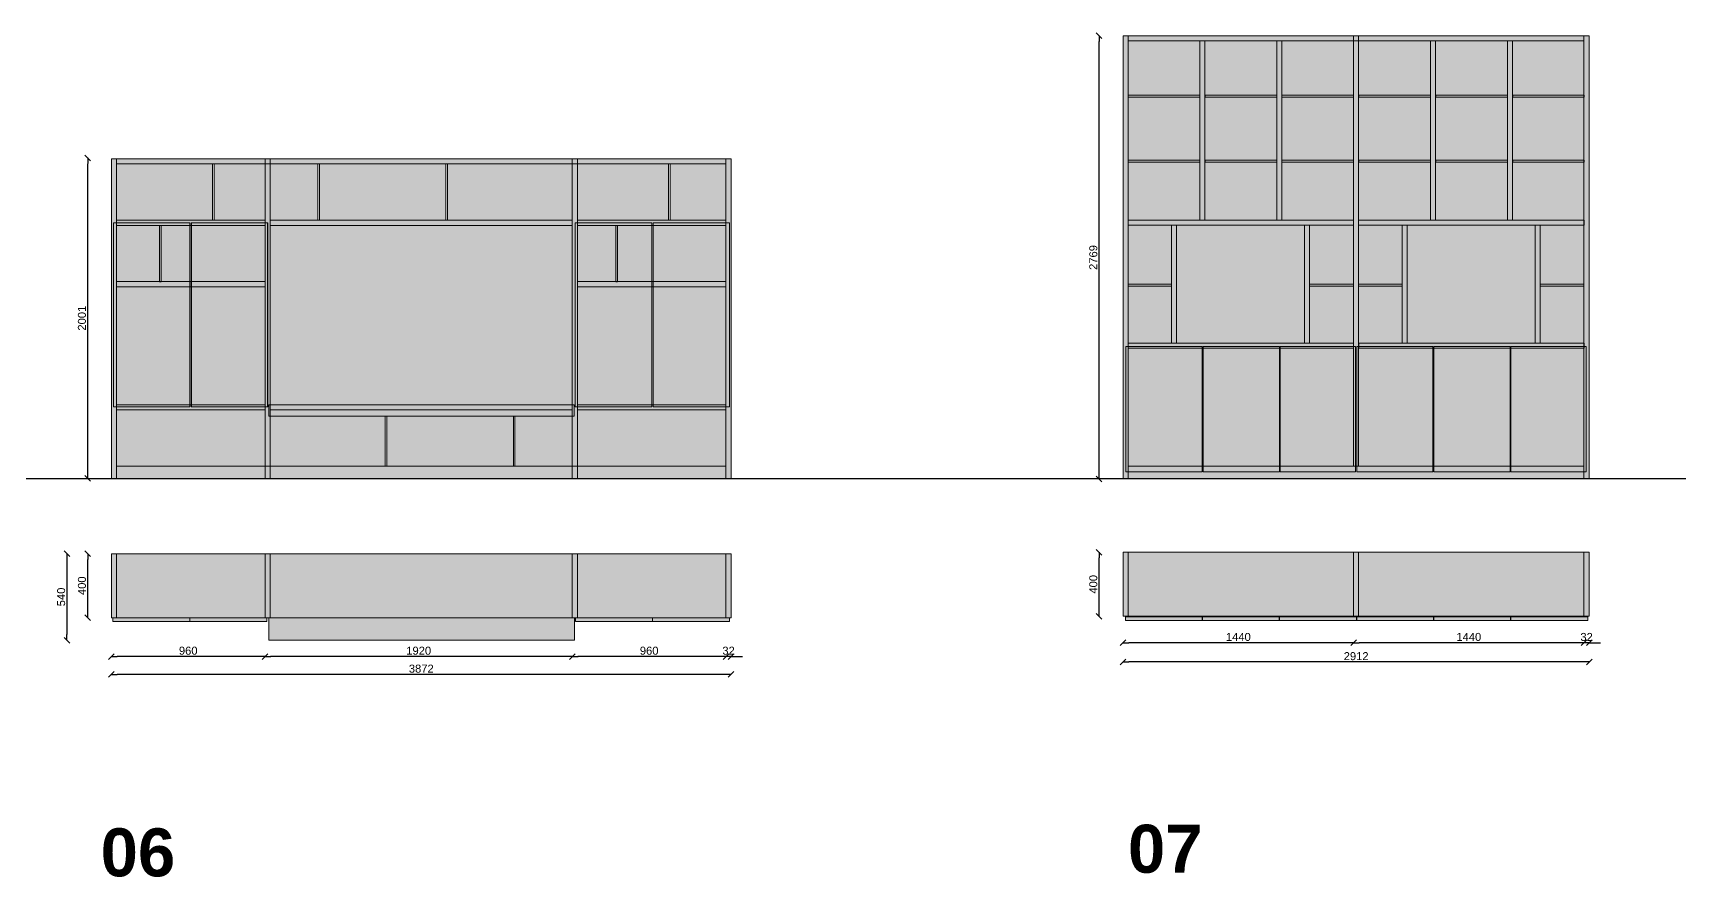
# Model space of a CAD drawing. Header units: inches. Extents: x -2150 to 187520, y -61540 to -22885.
# Drawn here: x 137029 to 147314, y -32465 to -27194 of the extents above; entities that cross this region are included whole.
import ezdxf

# ---------------------------------------------------------------- set-up
doc = ezdxf.new("R2010")
doc.units = ezdxf.units.IN
doc.header["$MEASUREMENT"] = 0
doc.layers.add('Linee arredi', color=3, linetype='Continuous', lineweight=20)
doc.layers.add('Quote', color=5, linetype='Continuous')
doc.styles.add('Arial', font='Arial.ttf')
doc.styles.add('Arial (bold)', font='Arial Bold.ttf')
doc.dimstyles.new('M&C_quote arredo', dxfattribs={"dimtxt": 50, "dimasz": 35.34668, "dimexe": 0, "dimexo": 0, "dimgap": 10, "dimtad": 1, "dimdec": 0, "dimtxsty": 'Arial', "dimblk": 'VW_SLASH', "dimcen": 0, "dimse1": 1, "dimse2": 1, "dimazin": 0, "dimtfac": 1, "dimtdec": 0, "dimtix": 1, "dimtmove": 0, "dimatfit": 0, "dimldrblk": 'VW_SLASH', "dimfxl": 0, "dimfxlon": 1, "dimfrac": 2, "dimtolj": 1, "dimarcsym": 0})

# ---------------------------------------------------------------- blocks, each defined once
blk = doc.blocks.new('VW_SLASH')
at = {"color": 0, "linetype": 'ByBlock', "lineweight": -2, "transparency": 16777216}
blk.add_line((0, 0), (-1, 0), dxfattribs=at)
at = {"color": 0, "linetype": 'Continuous', "lineweight": -2, "transparency": 16777216, "flags": 128}
blk.add_lwpolyline([(0.5, 0.5), (-0.5, -0.5)], dxfattribs=at)
blk = doc.blocks.new('*D693')
at = {"layer": 'Defpoints', "color": 0, "transparency": 16777216}
for p in [(143690, -27211), (143946, -27211), (144303, -29980)]:
    blk.add_point(p, dxfattribs=at)
at = {"layer": 'Quote', "color": 0, "lineweight": -2, "transparency": 16777216}
blk.add_line((143690, -29945), (143690, -27247), dxfattribs=at)
at = {"layer": 'Quote', "color": 0, "lineweight": -2, "transparency": 16777216, "xscale": 35.3466796875, "yscale": 35.3466796875, "zscale": 35.3466796875}
for p, rotation in [((143690, -27211), 90), ((143690, -29980), 270)]:
    blk.add_blockref('VW_SLASH', p, dxfattribs=dict(at, rotation=rotation))
at = {"layer": 'Quote', "color": 0, "transparency": 16777216, "insert": (143654, -28596), "char_height": 50, "attachment_point": 5, "rotation": 90, "style": 'Arial'}
blk.add_mtext('\\A1;2769', dxfattribs=at)
blk = doc.blocks.new('*D694')
at = {"layer": 'Defpoints', "color": 0, "transparency": 16777216}
for p in [(143840, -30902), (146752, -30902), (143840, -31122)]:
    blk.add_point(p, dxfattribs=at)
at = {"layer": 'Quote', "color": 0, "lineweight": -2, "transparency": 16777216}
blk.add_line((146716, -31122), (143875, -31122), dxfattribs=at)
at = {"layer": 'Quote', "color": 0, "lineweight": -2, "transparency": 16777216, "xscale": 35.3466796875, "yscale": 35.3466796875, "zscale": 35.3466796875, "rotation": 180}
blk.add_blockref('VW_SLASH', (143840, -31122), dxfattribs=at)
at = {"layer": 'Quote', "color": 0, "lineweight": -2, "transparency": 16777216, "xscale": 35.3466796875, "yscale": 35.3466796875, "zscale": 35.3466796875}
blk.add_blockref('VW_SLASH', (146752, -31122), dxfattribs=at)
at = {"layer": 'Quote', "color": 0, "transparency": 16777216, "insert": (145296, -31086), "char_height": 50, "attachment_point": 5, "style": 'Arial'}
blk.add_mtext('\\A1;2912', dxfattribs=at)
blk = doc.blocks.new('*D695')
at = {"layer": 'Defpoints', "color": 0, "transparency": 16777216}
for p in [(145280, -30826), (143840, -30902), (143840, -31002)]:
    blk.add_point(p, dxfattribs=at)
at = {"layer": 'Quote', "color": 0, "lineweight": -2, "transparency": 16777216}
blk.add_line((145244, -31002), (143875, -31002), dxfattribs=at)
at = {"layer": 'Quote', "color": 0, "lineweight": -2, "transparency": 16777216, "xscale": 35.3466796875, "yscale": 35.3466796875, "zscale": 35.3466796875, "rotation": 180}
blk.add_blockref('VW_SLASH', (143840, -31002), dxfattribs=at)
at = {"layer": 'Quote', "color": 0, "lineweight": -2, "transparency": 16777216, "xscale": 35.3466796875, "yscale": 35.3466796875, "zscale": 35.3466796875}
blk.add_blockref('VW_SLASH', (145280, -31002), dxfattribs=at)
at = {"layer": 'Quote', "color": 0, "transparency": 16777216, "insert": (144560, -30966), "char_height": 50, "attachment_point": 5, "style": 'Arial'}
blk.add_mtext('\\A1;1440', dxfattribs=at)
blk = doc.blocks.new('*D696')
at = {"layer": 'Defpoints', "color": 0, "transparency": 16777216}
for p in [(145280, -30826), (146720, -30902), (145280, -31002)]:
    blk.add_point(p, dxfattribs=at)
at = {"layer": 'Quote', "color": 0, "lineweight": -2, "transparency": 16777216}
blk.add_line((146684, -31002), (145315, -31002), dxfattribs=at)
at = {"layer": 'Quote', "color": 0, "lineweight": -2, "transparency": 16777216, "xscale": 35.3466796875, "yscale": 35.3466796875, "zscale": 35.3466796875, "rotation": 180}
blk.add_blockref('VW_SLASH', (145280, -31002), dxfattribs=at)
at = {"layer": 'Quote', "color": 0, "lineweight": -2, "transparency": 16777216, "xscale": 35.3466796875, "yscale": 35.3466796875, "zscale": 35.3466796875}
blk.add_blockref('VW_SLASH', (146720, -31002), dxfattribs=at)
at = {"layer": 'Quote', "color": 0, "transparency": 16777216, "insert": (146000, -30966), "char_height": 50, "attachment_point": 5, "style": 'Arial'}
blk.add_mtext('\\A1;1440', dxfattribs=at)
blk = doc.blocks.new('*D697')
at = {"layer": 'Defpoints', "color": 0, "transparency": 16777216}
for p in [(146720, -30902), (146752, -30902), (146720, -31002)]:
    blk.add_point(p, dxfattribs=at)
at = {"layer": 'Quote', "color": 0, "lineweight": -2, "transparency": 16777216}
for p, q in [((146684, -31002), (146649, -31002)), ((146752, -31002), (146720, -31002)), ((146787, -31002), (146822, -31002))]:
    blk.add_line(p, q, dxfattribs=at)
at = {"layer": 'Quote', "color": 0, "lineweight": -2, "transparency": 16777216, "xscale": 35.3466796875, "yscale": 35.3466796875, "zscale": 35.3466796875}
blk.add_blockref('VW_SLASH', (146720, -31002), dxfattribs=at)
at = {"layer": 'Quote', "color": 0, "lineweight": -2, "transparency": 16777216, "xscale": 35.3466796875, "yscale": 35.3466796875, "zscale": 35.3466796875, "rotation": 180}
blk.add_blockref('VW_SLASH', (146752, -31002), dxfattribs=at)
at = {"layer": 'Quote', "color": 0, "transparency": 16777216, "insert": (146736, -30966), "char_height": 50, "attachment_point": 5, "style": 'Arial'}
blk.add_mtext('\\A1;32', dxfattribs=at)
blk = doc.blocks.new('*D698')
at = {"layer": 'Defpoints', "color": 0, "transparency": 16777216}
for p in [(143690, -30437), (143810, -30437), (143810, -30837)]:
    blk.add_point(p, dxfattribs=at)
at = {"layer": 'Quote', "color": 0, "lineweight": -2, "transparency": 16777216}
blk.add_line((143690, -30802), (143690, -30472), dxfattribs=at)
at = {"layer": 'Quote', "color": 0, "lineweight": -2, "transparency": 16777216, "xscale": 35.3466796875, "yscale": 35.3466796875, "zscale": 35.3466796875}
for p, rotation in [((143690, -30437), 90), ((143690, -30837), 270)]:
    blk.add_blockref('VW_SLASH', p, dxfattribs=dict(at, rotation=rotation))
at = {"layer": 'Quote', "color": 0, "transparency": 16777216, "insert": (143654, -30637), "char_height": 50, "attachment_point": 5, "rotation": 90, "style": 'Arial'}
blk.add_mtext('\\A1;400', dxfattribs=at)
blk = doc.blocks.new('*D724')
at = {"layer": 'Defpoints', "color": 0, "transparency": 16777216}
for p in [(137371, -30446), (138418, -30446), (138418, -30846)]:
    blk.add_point(p, dxfattribs=at)
at = {"layer": 'Quote', "color": 0, "lineweight": -2, "transparency": 16777216}
blk.add_line((137371, -30811), (137371, -30482), dxfattribs=at)
at = {"layer": 'Quote', "color": 0, "lineweight": -2, "transparency": 16777216, "xscale": 35.3466796875, "yscale": 35.3466796875, "zscale": 35.3466796875}
for p, rotation in [((137371, -30446), 90), ((137371, -30846), 270)]:
    blk.add_blockref('VW_SLASH', p, dxfattribs=dict(at, rotation=rotation))
at = {"layer": 'Quote', "color": 0, "transparency": 16777216, "insert": (137335, -30646), "char_height": 50, "attachment_point": 5, "rotation": 90, "style": 'Arial'}
blk.add_mtext('\\A1;400', dxfattribs=at)
blk = doc.blocks.new('*D725')
at = {"layer": 'Defpoints', "color": 0, "transparency": 16777216}
for p in [(140431, -30446), (137241, -30986), (140413, -30986)]:
    blk.add_point(p, dxfattribs=at)
at = {"layer": 'Quote', "color": 0, "lineweight": -2, "transparency": 16777216}
blk.add_line((137241, -30482), (137241, -30951), dxfattribs=at)
at = {"layer": 'Quote', "color": 0, "lineweight": -2, "transparency": 16777216, "xscale": 35.3466796875, "yscale": 35.3466796875, "zscale": 35.3466796875}
for p, rotation in [((137241, -30446), 90), ((137241, -30986), 270)]:
    blk.add_blockref('VW_SLASH', p, dxfattribs=dict(at, rotation=rotation))
at = {"layer": 'Quote', "color": 0, "transparency": 16777216, "insert": (137205, -30716), "char_height": 50, "attachment_point": 5, "rotation": 90, "style": 'Arial'}
blk.add_mtext('\\A1;540', dxfattribs=at)
blk = doc.blocks.new('*D726')
at = {"layer": 'Defpoints', "color": 0, "transparency": 16777216}
for p in [(137519, -30988), (138479, -30988), (137519, -31088)]:
    blk.add_point(p, dxfattribs=at)
at = {"layer": 'Quote', "color": 0, "lineweight": -2, "transparency": 16777216}
blk.add_line((138443, -31088), (137554, -31088), dxfattribs=at)
at = {"layer": 'Quote', "color": 0, "lineweight": -2, "transparency": 16777216, "xscale": 35.3466796875, "yscale": 35.3466796875, "zscale": 35.3466796875, "rotation": 180}
blk.add_blockref('VW_SLASH', (137519, -31088), dxfattribs=at)
at = {"layer": 'Quote', "color": 0, "lineweight": -2, "transparency": 16777216, "xscale": 35.3466796875, "yscale": 35.3466796875, "zscale": 35.3466796875}
blk.add_blockref('VW_SLASH', (138479, -31088), dxfattribs=at)
at = {"layer": 'Quote', "color": 0, "transparency": 16777216, "insert": (137999, -31052), "char_height": 50, "attachment_point": 5, "style": 'Arial'}
blk.add_mtext('\\A1;960', dxfattribs=at)
blk = doc.blocks.new('*D727')
at = {"layer": 'Defpoints', "color": 0, "transparency": 16777216}
for p in [(138479, -30988), (140399, -30988), (138479, -31088)]:
    blk.add_point(p, dxfattribs=at)
at = {"layer": 'Quote', "color": 0, "lineweight": -2, "transparency": 16777216}
blk.add_line((140363, -31088), (138514, -31088), dxfattribs=at)
at = {"layer": 'Quote', "color": 0, "lineweight": -2, "transparency": 16777216, "xscale": 35.3466796875, "yscale": 35.3466796875, "zscale": 35.3466796875, "rotation": 180}
blk.add_blockref('VW_SLASH', (138479, -31088), dxfattribs=at)
at = {"layer": 'Quote', "color": 0, "lineweight": -2, "transparency": 16777216, "xscale": 35.3466796875, "yscale": 35.3466796875, "zscale": 35.3466796875}
blk.add_blockref('VW_SLASH', (140399, -31088), dxfattribs=at)
at = {"layer": 'Quote', "color": 0, "transparency": 16777216, "insert": (139439, -31052), "char_height": 50, "attachment_point": 5, "style": 'Arial'}
blk.add_mtext('\\A1;1920', dxfattribs=at)
blk = doc.blocks.new('*D728')
at = {"layer": 'Defpoints', "color": 0, "transparency": 16777216}
for p in [(140399, -30988), (141359, -30988), (140399, -31088)]:
    blk.add_point(p, dxfattribs=at)
at = {"layer": 'Quote', "color": 0, "lineweight": -2, "transparency": 16777216}
blk.add_line((141323, -31088), (140434, -31088), dxfattribs=at)
at = {"layer": 'Quote', "color": 0, "lineweight": -2, "transparency": 16777216, "xscale": 35.3466796875, "yscale": 35.3466796875, "zscale": 35.3466796875, "rotation": 180}
blk.add_blockref('VW_SLASH', (140399, -31088), dxfattribs=at)
at = {"layer": 'Quote', "color": 0, "lineweight": -2, "transparency": 16777216, "xscale": 35.3466796875, "yscale": 35.3466796875, "zscale": 35.3466796875}
blk.add_blockref('VW_SLASH', (141359, -31088), dxfattribs=at)
at = {"layer": 'Quote', "color": 0, "transparency": 16777216, "insert": (140879, -31052), "char_height": 50, "attachment_point": 5, "style": 'Arial'}
blk.add_mtext('\\A1;960', dxfattribs=at)
blk = doc.blocks.new('*D729')
at = {"layer": 'Defpoints', "color": 0, "transparency": 16777216}
for p in [(141359, -30988), (141391, -30988), (141359, -31088)]:
    blk.add_point(p, dxfattribs=at)
at = {"layer": 'Quote', "color": 0, "lineweight": -2, "transparency": 16777216}
for p, q in [((141323, -31088), (141288, -31088)), ((141391, -31088), (141359, -31088)), ((141426, -31088), (141461, -31088))]:
    blk.add_line(p, q, dxfattribs=at)
at = {"layer": 'Quote', "color": 0, "lineweight": -2, "transparency": 16777216, "xscale": 35.3466796875, "yscale": 35.3466796875, "zscale": 35.3466796875}
blk.add_blockref('VW_SLASH', (141359, -31088), dxfattribs=at)
at = {"layer": 'Quote', "color": 0, "lineweight": -2, "transparency": 16777216, "xscale": 35.3466796875, "yscale": 35.3466796875, "zscale": 35.3466796875, "rotation": 180}
blk.add_blockref('VW_SLASH', (141391, -31088), dxfattribs=at)
at = {"layer": 'Quote', "color": 0, "transparency": 16777216, "insert": (141375, -31052), "char_height": 50, "attachment_point": 5, "style": 'Arial'}
blk.add_mtext('\\A1;32', dxfattribs=at)
blk = doc.blocks.new('*D730')
at = {"layer": 'Defpoints', "color": 0, "transparency": 16777216}
for p in [(137519, -31088), (141391, -31088), (137519, -31200)]:
    blk.add_point(p, dxfattribs=at)
at = {"layer": 'Quote', "color": 0, "lineweight": -2, "transparency": 16777216}
blk.add_line((141355, -31200), (137554, -31200), dxfattribs=at)
at = {"layer": 'Quote', "color": 0, "lineweight": -2, "transparency": 16777216, "xscale": 35.3466796875, "yscale": 35.3466796875, "zscale": 35.3466796875, "rotation": 180}
blk.add_blockref('VW_SLASH', (137519, -31200), dxfattribs=at)
at = {"layer": 'Quote', "color": 0, "lineweight": -2, "transparency": 16777216, "xscale": 35.3466796875, "yscale": 35.3466796875, "zscale": 35.3466796875}
blk.add_blockref('VW_SLASH', (141391, -31200), dxfattribs=at)
at = {"layer": 'Quote', "color": 0, "transparency": 16777216, "insert": (139455, -31164), "char_height": 50, "attachment_point": 5, "style": 'Arial'}
blk.add_mtext('\\A1;3872', dxfattribs=at)
blk = doc.blocks.new('*D731')
at = {"layer": 'Defpoints', "color": 0, "transparency": 16777216}
for p in [(137371, -27974), (137519, -27974), (137765, -29975)]:
    blk.add_point(p, dxfattribs=at)
at = {"layer": 'Quote', "color": 0, "lineweight": -2, "transparency": 16777216}
blk.add_line((137371, -29940), (137371, -28010), dxfattribs=at)
at = {"layer": 'Quote', "color": 0, "lineweight": -2, "transparency": 16777216, "xscale": 35.3466796875, "yscale": 35.3466796875, "zscale": 35.3466796875}
for p, rotation in [((137371, -27974), 90), ((137371, -29975), 270)]:
    blk.add_blockref('VW_SLASH', p, dxfattribs=dict(at, rotation=rotation))
at = {"layer": 'Quote', "color": 0, "transparency": 16777216, "insert": (137335, -28975), "char_height": 50, "attachment_point": 5, "rotation": 90, "style": 'Arial'}
blk.add_mtext('\\A1;2001', dxfattribs=at)

msp = doc.modelspace()

# ---------------------------------------------------------------- hatches: boundary and pattern name
at = {"layer": 'Linee arredi'}
h = msp.add_hatch(color=7, dxfattribs=at)
h.dxf.hatch_style = 1
h.paths.add_polyline_path([(143839.6, -27211.2), (143871.6, -27211.2), (143871.6, -29975.2), (143839.6, -29975.2)])
h = msp.add_hatch(color=7, dxfattribs=at)
h.dxf.hatch_style = 1
h.paths.add_polyline_path([(143871.6, -27243.2), (143871.6, -27211.2), (146719.6, -27211.2), (146719.6, -27243.2)])
h = msp.add_hatch(color=254, dxfattribs=at)
h.dxf.hatch_style = 1
h.paths.add_polyline_path([(144318.6, -27243.2), (143871.6, -27243.2), (143871.6, -27582), (144318.6, -27582)])
h.paths.add_polyline_path([(144799.6, -27243.2), (144350.6, -27243.2), (144350.6, -27582), (144799.6, -27582)])
h.paths.add_polyline_path([(145279.6, -27243.2), (144831.6, -27243.2), (144831.6, -27582), (145279.6, -27582)])
h.paths.add_polyline_path([(145279.6, -27594), (144831.6, -27594), (144831.6, -27989.1), (145279.6, -27989.1)])
h.paths.add_polyline_path([(144799.6, -27594), (144350.6, -27594), (144350.6, -27989.1), (144799.6, -27989.1)])
h.paths.add_polyline_path([(144318.6, -27594), (143871.6, -27594), (143871.6, -27989.1), (144318.6, -27989.1)])
h.paths.add_polyline_path([(144318.6, -28001.1), (143871.6, -28001.1), (143871.6, -28363.1), (144318.6, -28363.1)])
h.paths.add_polyline_path([(144799.6, -28001.1), (144350.6, -28001.1), (144350.6, -28363.1), (144799.6, -28363.1)])
h.paths.add_polyline_path([(145279.6, -28001.1), (144831.6, -28001.1), (144831.6, -28363.1), (145279.6, -28363.1)])
h = msp.add_hatch(color=7, dxfattribs=at)
h.dxf.hatch_style = 1
h.paths.add_polyline_path([(144318.6, -27243.1), (144350.6, -27243.1), (144350.6, -28363.1), (144318.6, -28363.1)])
h = msp.add_hatch(color=7, dxfattribs=at)
h.dxf.hatch_style = 1
h.paths.add_polyline_path([(144799.6, -27243.1), (144831.6, -27243.1), (144831.6, -28363.1), (144799.6, -28363.1)])
h = msp.add_hatch(color=7, dxfattribs=at)
h.dxf.hatch_style = 1
h.paths.add_polyline_path([(145279.6, -27211.2), (145311.6, -27211.2), (145311.6, -29899.2), (145279.6, -29899.2)])
h = msp.add_hatch(color=254, dxfattribs=at)
h.dxf.hatch_style = 1
h.paths.add_polyline_path([(145311.6, -28001.1), (145311.6, -28363.1), (145760.6, -28363.1), (145760.6, -28001.1)])
h.paths.add_polyline_path([(145760.6, -27989.1), (145760.6, -27594), (145311.6, -27594), (145311.6, -27989.1)])
h.paths.add_polyline_path([(145311.6, -27582), (145760.6, -27582), (145760.6, -27243.2), (145311.6, -27243.2)])
h = msp.add_hatch(color=7, dxfattribs=at)
h.dxf.hatch_style = 1
h.paths.add_polyline_path([(145760.6, -27243.1), (145792.6, -27243.1), (145792.6, -28363.1), (145760.6, -28363.1)])
h = msp.add_hatch(color=254, dxfattribs=at)
h.dxf.hatch_style = 1
h.paths.add_polyline_path([(146241.6, -27243.2), (145792.6, -27243.2), (145792.6, -27582), (146241.6, -27582)])
h.paths.add_polyline_path([(146241.6, -27594), (145792.6, -27594), (145792.6, -27989.1), (146241.6, -27989.1)])
h.paths.add_polyline_path([(146241.6, -28001.1), (145792.6, -28001.1), (145792.6, -28363.1), (146241.6, -28363.1)])
h = msp.add_hatch(color=7, dxfattribs=at)
h.dxf.hatch_style = 1
h.paths.add_polyline_path([(146241.6, -27243.1), (146273.6, -27243.1), (146273.6, -28363.1), (146241.6, -28363.1)])
h = msp.add_hatch(color=254, dxfattribs=at)
h.dxf.hatch_style = 1
h.paths.add_polyline_path([(146719.6, -27243.2), (146273.6, -27243.2), (146273.6, -27582), (146719.6, -27582)])
h.paths.add_polyline_path([(146719.6, -27594), (146273.6, -27594), (146273.6, -27989.1), (146719.6, -27989.1)])
h.paths.add_polyline_path([(146719.6, -28001.1), (146273.6, -28001.1), (146273.6, -28363.1), (146719.6, -28363.1)])
h = msp.add_hatch(color=7, dxfattribs=at)
h.dxf.hatch_style = 1
h.paths.add_polyline_path([(146719.6, -27211.2), (146751.6, -27211.2), (146751.6, -29975.2), (146719.6, -29975.2)])
at = {"layer": 'Linee arredi', "true_color": 0xc3ffff}
h = msp.add_hatch(color=7, dxfattribs=at)
h.dxf.hatch_style = 1
h.paths.add_polyline_path([(143871.6, -27594), (143871.6, -27582), (144318.6, -27582), (144318.6, -27594)])
h = msp.add_hatch(color=7, dxfattribs=at)
h.dxf.hatch_style = 1
h.paths.add_polyline_path([(144352.6, -27594), (144352.6, -27582), (144799.6, -27582), (144799.6, -27594)])
h = msp.add_hatch(color=7, dxfattribs=at)
h.dxf.hatch_style = 1
h.paths.add_polyline_path([(144832.6, -27594), (144832.6, -27582), (145279.6, -27582), (145279.6, -27594)])
h = msp.add_hatch(color=7, dxfattribs=at)
h.dxf.hatch_style = 1
h.paths.add_polyline_path([(145313.6, -27594), (145313.6, -27582), (145760.6, -27582), (145760.6, -27594)])
h = msp.add_hatch(color=7, dxfattribs=at)
h.dxf.hatch_style = 1
h.paths.add_polyline_path([(145794.6, -27594), (145794.6, -27582), (146241.6, -27582), (146241.6, -27594)])
h = msp.add_hatch(color=7, dxfattribs=at)
h.dxf.hatch_style = 1
h.paths.add_polyline_path([(146274.6, -27594), (146274.6, -27582), (146721.6, -27582), (146721.6, -27594)])
at = {"layer": 'Linee arredi'}
h = msp.add_hatch(color=7, dxfattribs=at)
h.dxf.hatch_style = 1
h.paths.add_polyline_path([(137518.8, -27979.2), (137550.8, -27979.2), (137550.8, -29975.2), (137518.8, -29975.2)])
h = msp.add_hatch(color=7, dxfattribs=at)
h.dxf.hatch_style = 1
h.paths.add_polyline_path([(137550.8, -28011.2), (137550.8, -27979.2), (141358.8, -27979.2), (141358.8, -28011.2)])
h = msp.add_hatch(color=254, dxfattribs=at)
h.dxf.hatch_style = 1
h.paths.add_polyline_path([(137550.8, -28011.2), (137550.8, -28363.2), (138150.4, -28363.2), (138150.4, -28011.2)])
h.paths.add_polyline_path([(138478.8, -28011.2), (138160.4, -28011.2), (138160.4, -28363.2), (138478.8, -28363.2)])
h = msp.add_hatch(color=7, dxfattribs=at)
h.dxf.hatch_style = 1
h.paths.add_polyline_path([(138478.8, -27979.2), (138510.8, -27979.2), (138510.8, -29975.2), (138478.8, -29975.2)])
h = msp.add_hatch(color=254, dxfattribs=at)
h.dxf.hatch_style = 1
h.paths.add_polyline_path([(140398.8, -28363.2), (140398.8, -28011.2), (139618.8, -28011.2), (139618.8, -28363.2)])
h.paths.add_polyline_path([(139608.8, -28363.2), (139608.8, -28011.2), (138818.8, -28011.2), (138818.8, -28363.2)])
h.paths.add_polyline_path([(138808.8, -28363.2), (138808.8, -28011.2), (138510.8, -28011.2), (138510.8, -28363.2)])
h = msp.add_hatch(color=7, dxfattribs=at)
h.dxf.hatch_style = 1
h.paths.add_polyline_path([(140398.8, -27979.2), (140430.8, -27979.2), (140430.8, -29975.2), (140398.8, -29975.2)])
h = msp.add_hatch(color=254, dxfattribs=at)
h.dxf.hatch_style = 1
h.paths.add_polyline_path([(141000.4, -28363.2), (141000.4, -28011.2), (140430.8, -28011.2), (140430.8, -28363.2)])
h.paths.add_polyline_path([(141010.4, -28363.2), (141358.8, -28363.2), (141358.8, -28011.2), (141010.4, -28011.2)])
h = msp.add_hatch(color=7, dxfattribs=at)
h.dxf.hatch_style = 1
h.paths.add_polyline_path([(141358.8, -27979.2), (141390.8, -27979.2), (141390.8, -29975.2), (141358.8, -29975.2)])
at = {"layer": 'Linee arredi', "true_color": 0xc3ffff}
h = msp.add_hatch(color=7, dxfattribs=at)
h.dxf.hatch_style = 1
h.paths.add_polyline_path([(143871.6, -28001.1), (143871.6, -27989.1), (144318.6, -27989.1), (144318.6, -28001.1)])
h = msp.add_hatch(color=7, dxfattribs=at)
h.dxf.hatch_style = 1
h.paths.add_polyline_path([(144352.6, -28001.1), (144352.6, -27989.1), (144799.6, -27989.1), (144799.6, -28001.1)])
h = msp.add_hatch(color=7, dxfattribs=at)
h.dxf.hatch_style = 1
h.paths.add_polyline_path([(144832.6, -28001.1), (144832.6, -27989.1), (145279.6, -27989.1), (145279.6, -28001.1)])
h = msp.add_hatch(color=7, dxfattribs=at)
h.dxf.hatch_style = 1
h.paths.add_polyline_path([(145313.6, -28001.1), (145313.6, -27989.1), (145760.6, -27989.1), (145760.6, -28001.1)])
h = msp.add_hatch(color=7, dxfattribs=at)
h.dxf.hatch_style = 1
h.paths.add_polyline_path([(145794.6, -28001.1), (145794.6, -27989.1), (146241.6, -27989.1), (146241.6, -28001.1)])
h = msp.add_hatch(color=7, dxfattribs=at)
h.dxf.hatch_style = 1
h.paths.add_polyline_path([(146274.6, -28001.1), (146274.6, -27989.1), (146721.6, -27989.1), (146721.6, -28001.1)])
at = {"layer": 'Linee arredi'}
h = msp.add_hatch(color=252, dxfattribs=at)
h.dxf.hatch_style = 1
h.paths.add_polyline_path([(137531.5, -28379.1), (138008.8, -28379.1), (138008.8, -29529.1), (137531.5, -29529.1)])
h = msp.add_hatch(color=7, dxfattribs=at)
h.dxf.hatch_style = 1
h.paths.add_polyline_path([(137550.8, -28395.2), (137550.8, -28363.2), (138478.8, -28363.2), (138478.8, -28395.2)])
h = msp.add_hatch(color=252, dxfattribs=at)
h.dxf.hatch_style = 1
h.paths.add_polyline_path([(138017.8, -28379.1), (138495.1, -28379.1), (138495.1, -29529.1), (138017.8, -29529.1)])
h = msp.add_hatch(color=7, dxfattribs=at)
h.dxf.hatch_style = 1
h.paths.add_polyline_path([(138510.8, -28395.2), (138510.8, -28363.2), (140398.8, -28363.2), (140398.8, -28395.2)])
h = msp.add_hatch(color=252, dxfattribs=at)
h.dxf.hatch_style = 1
h.paths.add_polyline_path([(140417.4, -28379.1), (140894.8, -28379.1), (140894.8, -29529.1), (140417.4, -29529.1)])
h = msp.add_hatch(color=7, dxfattribs=at)
h.dxf.hatch_style = 1
h.paths.add_polyline_path([(140430.8, -28395.2), (140430.8, -28363.2), (141358.8, -28363.2), (141358.8, -28395.2)])
h = msp.add_hatch(color=252, dxfattribs=at)
h.dxf.hatch_style = 1
h.paths.add_polyline_path([(140903.7, -28379.1), (141381, -28379.1), (141381, -29529.1), (140903.7, -29529.1)])
h = msp.add_hatch(color=7, dxfattribs=at)
h.dxf.hatch_style = 1
h.paths.add_polyline_path([(143871.6, -28395.1), (143871.6, -28363.1), (145279.6, -28363.1), (145279.6, -28395.1)])
h = msp.add_hatch(color=7, dxfattribs=at)
h.dxf.hatch_style = 1
h.paths.add_polyline_path([(145311.6, -28395.1), (145311.6, -28363.1), (146721.6, -28363.1), (146721.6, -28395.1)])
h = msp.add_hatch(color=253, dxfattribs=at)
h.dxf.hatch_style = 1
h.paths.add_polyline_path([(138510.8, -28395.2), (138510.8, -29515.2), (140398.8, -29515.2), (140398.8, -28395.2)])
h = msp.add_hatch(color=253, dxfattribs=at)
h.dxf.hatch_style = 1
h.paths.add_polyline_path([(144972.6, -28395.1), (144174.6, -28395.1), (144174.6, -29131), (144972.6, -29131)])
h.paths.add_polyline_path([(145279.6, -28395.1), (145004.6, -28395.1), (145004.6, -28763), (145279.6, -28763)])
h.paths.add_polyline_path([(145279.6, -28775), (145004.6, -28775), (145004.6, -29131), (145279.6, -29131)])
h.paths.add_polyline_path([(144142.6, -28395.1), (143871.6, -28395.1), (143871.6, -28763), (144142.6, -28763)])
h.paths.add_polyline_path([(144142.6, -28775), (143871.6, -28775), (143871.6, -29131), (144142.6, -29131)])
h = msp.add_hatch(color=7, dxfattribs=at)
h.dxf.hatch_style = 1
h.paths.add_polyline_path([(144142.6, -28395.1), (144174.6, -28395.1), (144174.6, -29131), (144142.6, -29131)])
h = msp.add_hatch(color=7, dxfattribs=at)
h.dxf.hatch_style = 1
h.paths.add_polyline_path([(144972.6, -28395.1), (145004.6, -28395.1), (145004.6, -29131), (144972.6, -29131)])
h = msp.add_hatch(color=253, dxfattribs=at)
h.dxf.hatch_style = 1
h.paths.add_polyline_path([(145582.6, -28395.1), (145311.6, -28395.1), (145311.6, -28763), (145582.6, -28763)])
h.paths.add_polyline_path([(145582.6, -28775), (145311.6, -28775), (145311.6, -29151.2), (145313.6, -29151.2), (145313.6, -29131), (145582.6, -29131)])
h = msp.add_hatch(color=7, dxfattribs=at)
h.dxf.hatch_style = 1
h.paths.add_polyline_path([(145582.6, -28395), (145614.6, -28395), (145614.6, -29130.9), (145582.6, -29130.9)])
h = msp.add_hatch(color=253, dxfattribs=at)
h.dxf.hatch_style = 1
h.paths.add_polyline_path([(146413.6, -29131), (146413.6, -28395.1), (145614.6, -28395.1), (145614.6, -29131)])
h = msp.add_hatch(color=7, dxfattribs=at)
h.dxf.hatch_style = 1
h.paths.add_polyline_path([(146413.6, -28395), (146445.6, -28395), (146445.6, -29130.9), (146413.6, -29130.9)])
h = msp.add_hatch(color=253, dxfattribs=at)
h.dxf.hatch_style = 1
h.paths.add_polyline_path([(146719.6, -28395.1), (146445.6, -28395.1), (146445.6, -28763), (146719.6, -28763)])
h.paths.add_polyline_path([(146719.6, -28775), (146445.6, -28775), (146445.6, -29131), (146719.6, -29131)])
h = msp.add_hatch(color=7, dxfattribs=at)
h.dxf.hatch_style = 1
h.paths.add_polyline_path([(137550.8, -28778.9), (137550.8, -28746.9), (138478.8, -28746.9), (138478.8, -28778.9)])
h = msp.add_hatch(color=7, dxfattribs=at)
h.dxf.hatch_style = 1
h.paths.add_polyline_path([(140430.8, -28778.9), (140430.8, -28746.9), (141358.8, -28746.9), (141358.8, -28778.9)])
at = {"layer": 'Linee arredi', "true_color": 0xc3ffff}
h = msp.add_hatch(color=7, dxfattribs=at)
h.dxf.hatch_style = 1
h.paths.add_polyline_path([(143871.6, -28775), (143871.6, -28763), (144142.6, -28763), (144142.6, -28775)])
h = msp.add_hatch(color=7, dxfattribs=at)
h.dxf.hatch_style = 1
h.paths.add_polyline_path([(145004.6, -28775), (145004.6, -28763), (145278.6, -28763), (145278.6, -28775)])
h = msp.add_hatch(color=7, dxfattribs=at)
h.dxf.hatch_style = 1
h.paths.add_polyline_path([(145311.6, -28775), (145311.6, -28763), (145582.6, -28763), (145582.6, -28775)])
h = msp.add_hatch(color=7, dxfattribs=at)
h.dxf.hatch_style = 1
h.paths.add_polyline_path([(146445.6, -28775), (146445.6, -28763), (146719.6, -28763), (146719.6, -28775)])
at = {"layer": 'Linee arredi'}
h = msp.add_hatch(color=252, dxfattribs=at)
h.dxf.hatch_style = 1
h.paths.add_polyline_path([(143857.6, -29151.2), (144333.9, -29151.2), (144333.9, -29933.9), (143857.6, -29933.9)])
h = msp.add_hatch(color=7, dxfattribs=at)
h.dxf.hatch_style = 1
h.paths.add_polyline_path([(143871.6, -29163), (143871.6, -29131), (145279.6, -29131), (145279.6, -29163)])
h = msp.add_hatch(color=252, dxfattribs=at)
h.dxf.hatch_style = 1
h.paths.add_polyline_path([(144339.9, -29151.2), (144816.2, -29151.2), (144816.2, -29933.9), (144339.9, -29933.9)])
h = msp.add_hatch(color=252, dxfattribs=at)
h.dxf.hatch_style = 1
h.paths.add_polyline_path([(144820.6, -29152.2), (145291.6, -29152.2), (145291.6, -29933.9), (144820.6, -29933.9)])
h = msp.add_hatch(color=252, dxfattribs=at)
h.dxf.hatch_style = 1
h.paths.add_polyline_path([(145299.6, -29151.2), (145776, -29151.2), (145776, -29933.9), (145299.6, -29933.9)])
h = msp.add_hatch(color=7, dxfattribs=at)
h.dxf.hatch_style = 1
h.paths.add_polyline_path([(145313.6, -29163), (145313.6, -29131), (146721.6, -29131), (146721.6, -29163)])
h = msp.add_hatch(color=252, dxfattribs=at)
h.dxf.hatch_style = 1
h.paths.add_polyline_path([(145781.9, -29151.2), (146258.3, -29151.2), (146258.3, -29933.9), (145781.9, -29933.9)])
h = msp.add_hatch(color=252, dxfattribs=at)
h.dxf.hatch_style = 1
h.paths.add_polyline_path([(146262.6, -29152.2), (146733.6, -29152.2), (146733.6, -29933.9), (146262.6, -29933.9)])
h = msp.add_hatch(color=7, dxfattribs=at)
h.dxf.hatch_style = 1
h.paths.add_polyline_path([(137550.8, -29547.2), (137550.8, -29515.2), (138478.8, -29515.2), (138478.8, -29547.2)])
h = msp.add_hatch(color=252, dxfattribs=at)
h.dxf.hatch_style = 1
h.paths.add_polyline_path([(138501.8, -29515.2), (140410.8, -29515.2), (140410.8, -29587.2), (138501.8, -29587.2)])
h = msp.add_hatch(color=7, dxfattribs=at)
h.dxf.hatch_style = 1
h.paths.add_polyline_path([(140430.8, -29547.2), (140430.8, -29515.2), (141358.8, -29515.2), (141358.8, -29547.2)])
h = msp.add_hatch(color=254, dxfattribs=at)
h.dxf.hatch_style = 1
h.paths.add_polyline_path([(138478.8, -29899.2), (138478.8, -29547.2), (137550.8, -29547.2), (137550.8, -29899.2)])
h = msp.add_hatch(color=254, dxfattribs=at)
h.dxf.hatch_style = 1
h.paths.add_polyline_path([(138510.8, -29587.2), (138510.8, -29899.2), (139230.2, -29899.2), (139230.2, -29587.2)])
h.paths.add_polyline_path([(140030.2, -29899.2), (140030.2, -29587.2), (139240.2, -29587.2), (139240.2, -29899.2)])
h.paths.add_polyline_path([(140040.2, -29899.2), (140398.8, -29899.2), (140398.8, -29587.2), (140040.2, -29587.2)])
h = msp.add_hatch(color=254, dxfattribs=at)
h.dxf.hatch_style = 1
h.paths.add_polyline_path([(141358.8, -29899.2), (141358.8, -29547.2), (140430.8, -29547.2), (140430.8, -29899.2)])
h = msp.add_hatch(color=7, dxfattribs=at)
h.dxf.hatch_style = 1
h.paths.add_polyline_path([(137550.8, -29975.2), (137550.8, -29899.2), (141358.8, -29899.2), (141358.8, -29975.2)])
h = msp.add_hatch(color=7, dxfattribs=at)
h.dxf.hatch_style = 1
h.paths.add_polyline_path([(143871.6, -29975.2), (143871.6, -29899.2), (146719.6, -29899.2), (146719.6, -29975.2)])
h = msp.add_hatch(color=7, dxfattribs=at)
h.dxf.hatch_style = 1
h.paths.add_polyline_path([(143871.6, -30436.9), (143839.6, -30436.9), (143839.6, -30836.9), (143871.6, -30836.9)])
h.paths.add_polyline_path([(145279.6, -30436.9), (143871.6, -30436.9), (143871.6, -30836.9), (145279.6, -30836.9)])
h.paths.add_polyline_path([(145311.6, -30436.9), (145279.6, -30436.9), (145279.6, -30836.9), (145311.6, -30836.9)])
h.paths.add_polyline_path([(146719.6, -30436.9), (145311.6, -30436.9), (145311.6, -30836.9), (146719.6, -30836.9)])
h.paths.add_polyline_path([(146751.6, -30436.9), (146719.6, -30436.9), (146719.6, -30836.9), (146751.6, -30836.9)])
h = msp.add_hatch(color=7, dxfattribs=at)
h.dxf.hatch_style = 1
h.paths.add_polyline_path([(137550.8, -30446.2), (137518.8, -30446.2), (137518.8, -30846.2), (137550.8, -30846.2)])
h.paths.add_polyline_path([(138478.8, -30446.2), (137550.8, -30446.2), (137550.8, -30846.2), (138478.8, -30846.2)])
h.paths.add_polyline_path([(138510.8, -30446.2), (138478.8, -30446.2), (138478.8, -30846.2), (138496.4, -30846.2), (138510.8, -30846.2)])
h.paths.add_polyline_path([(140398.8, -30446.2), (138510.8, -30446.2), (138510.8, -30846.2), (140398.8, -30846.2)])
h.paths.add_polyline_path([(140430.8, -30446.2), (140398.8, -30446.2), (140398.8, -30846.2), (140430.8, -30846.2)])
h.paths.add_polyline_path([(141390.8, -30446.2), (140430.8, -30446.2), (140430.8, -30846.2), (141381.3, -30846.2), (141390.8, -30846.2)])
h = msp.add_hatch(color=252, dxfattribs=at)
h.dxf.hatch_style = 1
h.paths.add_polyline_path([(138009.3, -30868.9), (138009.3, -30846.2), (137528.5, -30846.2), (137528.5, -30868.9)])
h = msp.add_hatch(color=252, dxfattribs=at)
h.dxf.hatch_style = 1
h.paths.add_polyline_path([(138490.2, -30868.9), (138490.2, -30846.2), (138009.3, -30846.2), (138009.3, -30868.9)])
h = msp.add_hatch(color=252, dxfattribs=at)
h.dxf.hatch_style = 1
h.paths.add_polyline_path([(140412.8, -30986.2), (140412.8, -30846.2), (140398.8, -30846.2), (138501.8, -30846.2), (138501.8, -30986.2)])
h = msp.add_hatch(color=252, dxfattribs=at)
h.dxf.hatch_style = 1
h.paths.add_polyline_path([(140900.4, -30868.9), (140900.4, -30846.2), (140419.6, -30846.2), (140419.6, -30868.9)])
h = msp.add_hatch(color=252, dxfattribs=at)
h.dxf.hatch_style = 1
h.paths.add_polyline_path([(141381.3, -30868.9), (141381.3, -30846.2), (140900.4, -30846.2), (140900.4, -30868.9)])
h = msp.add_hatch(color=252, dxfattribs=at)
h.dxf.hatch_style = 1
h.paths.add_polyline_path([(145298.1, -30841), (144816.2, -30841), (144816.2, -30863), (145298.1, -30863)])
h.paths.add_polyline_path([(144814.2, -30841), (144335.9, -30841), (144335.9, -30863), (144814.2, -30863)])
h.paths.add_polyline_path([(144333.9, -30841), (143854.6, -30841), (143854.6, -30863), (144333.9, -30863)])
h = msp.add_hatch(color=252, dxfattribs=at)
h.dxf.hatch_style = 1
h.paths.add_polyline_path([(146744.1, -30841), (146262.2, -30841), (146262.2, -30863), (146744.1, -30863)])
h.paths.add_polyline_path([(146260.2, -30841), (145781.9, -30841), (145781.9, -30863), (146260.2, -30863)])
h.paths.add_polyline_path([(145779.9, -30841), (145300.6, -30841), (145300.6, -30863), (145779.9, -30863)])

# ---------------------------------------------------------------- linework, layer by layer
msp.add_line((108374, -29975.2), (168905.9, -29975.2))
msp.add_line((143484.6, -29975.2), (147109.6, -29975.2), dxfattribs=at)
at = {"layer": 'Linee arredi', "linetype": 'Continuous', "lineweight": 15, "transparency": 33554687, "flags": 128}
for points in [[(143839.6, -27211.2), (143871.6, -27211.2), (143871.6, -29975.2), (143839.6, -29975.2)], [(143871.6, -27243.2), (143871.6, -27211.2), (146719.6, -27211.2), (146719.6, -27243.2)], [(144318.6, -27243.1), (144350.6, -27243.1), (144350.6, -28363.1), (144318.6, -28363.1)], [(144799.6, -27243.1), (144831.6, -27243.1), (144831.6, -28363.1), (144799.6, -28363.1)], [(145279.6, -27211.2), (145311.6, -27211.2), (145311.6, -29899.2), (145279.6, -29899.2)], [(145760.6, -27243.1), (145792.6, -27243.1), (145792.6, -28363.1), (145760.6, -28363.1)], [(146241.6, -27243.1), (146273.6, -27243.1), (146273.6, -28363.1), (146241.6, -28363.1)], [(146719.6, -27211.2), (146751.6, -27211.2), (146751.6, -29975.2), (146719.6, -29975.2)], [(143871.6, -27594), (143871.6, -27582), (144318.6, -27582), (144318.6, -27594)], [(144352.6, -27594), (144352.6, -27582), (144799.6, -27582), (144799.6, -27594)], [(144832.6, -27594), (144832.6, -27582), (145279.6, -27582), (145279.6, -27594)], [(145313.6, -27594), (145313.6, -27582), (145760.6, -27582), (145760.6, -27594)], [(145794.6, -27594), (145794.6, -27582), (146241.6, -27582), (146241.6, -27594)], [(146274.6, -27594), (146274.6, -27582), (146721.6, -27582), (146721.6, -27594)], [(137518.8, -27979.2), (137550.8, -27979.2), (137550.8, -29975.2), (137518.8, -29975.2)], [(137550.8, -28011.2), (137550.8, -27979.2), (141358.8, -27979.2), (141358.8, -28011.2)], [(138478.8, -27979.2), (138510.8, -27979.2), (138510.8, -29975.2), (138478.8, -29975.2)], [(140398.8, -27979.2), (140430.8, -27979.2), (140430.8, -29975.2), (140398.8, -29975.2)], [(141358.8, -27979.2), (141390.8, -27979.2), (141390.8, -29975.2), (141358.8, -29975.2)], [(143871.6, -28001.1), (143871.6, -27989.1), (144318.6, -27989.1), (144318.6, -28001.1)], [(144352.6, -28001.1), (144352.6, -27989.1), (144799.6, -27989.1), (144799.6, -28001.1)], [(144832.6, -28001.1), (144832.6, -27989.1), (145279.6, -27989.1), (145279.6, -28001.1)], [(145313.6, -28001.1), (145313.6, -27989.1), (145760.6, -27989.1), (145760.6, -28001.1)], [(145794.6, -28001.1), (145794.6, -27989.1), (146241.6, -27989.1), (146241.6, -28001.1)], [(146274.6, -28001.1), (146274.6, -27989.1), (146721.6, -27989.1), (146721.6, -28001.1)], [(137531.5, -28379.1), (138008.8, -28379.1), (138008.8, -29529.1), (137531.5, -29529.1)], [(137532.4, -28379.1), (138009.8, -28379.1), (138009.8, -29529.1), (137532.4, -29529.1)], [(137550.8, -28395.2), (137550.8, -28363.2), (138478.8, -28363.2), (138478.8, -28395.2)], [(138017.8, -28379.1), (138495.1, -28379.1), (138495.1, -29529.1), (138017.8, -29529.1)], [(138018.7, -28379.1), (138496, -28379.1), (138496, -29529.1), (138018.7, -29529.1)], [(138510.8, -28395.2), (138510.8, -28363.2), (140398.8, -28363.2), (140398.8, -28395.2)], [(140417.4, -28379.1), (140894.8, -28379.1), (140894.8, -29529.1), (140417.4, -29529.1)], [(140430.8, -28395.2), (140430.8, -28363.2), (141358.8, -28363.2), (141358.8, -28395.2)], [(140903.7, -28379.1), (141381, -28379.1), (141381, -29529.1), (140903.7, -29529.1)], [(143871.6, -28395.1), (143871.6, -28363.1), (145279.6, -28363.1), (145279.6, -28395.1)], [(145311.6, -28395.1), (145311.6, -28363.1), (146721.6, -28363.1), (146721.6, -28395.1)], [(144142.6, -28395.1), (144174.6, -28395.1), (144174.6, -29131), (144142.6, -29131)], [(144972.6, -28395.1), (145004.6, -28395.1), (145004.6, -29131), (144972.6, -29131)], [(145582.6, -28395), (145614.6, -28395), (145614.6, -29130.9), (145582.6, -29130.9)], [(146413.6, -28395), (146445.6, -28395), (146445.6, -29130.9), (146413.6, -29130.9)], [(137550.8, -28778.9), (137550.8, -28746.9), (138478.8, -28746.9), (138478.8, -28778.9)], [(140430.8, -28778.9), (140430.8, -28746.9), (141358.8, -28746.9), (141358.8, -28778.9)], [(143871.6, -28775), (143871.6, -28763), (144142.6, -28763), (144142.6, -28775)], [(145004.6, -28775), (145004.6, -28763), (145278.6, -28763), (145278.6, -28775)], [(145311.6, -28775), (145311.6, -28763), (145582.6, -28763), (145582.6, -28775)], [(146445.6, -28775), (146445.6, -28763), (146719.6, -28763), (146719.6, -28775)], [(143857.6, -29151.2), (144333.9, -29151.2), (144333.9, -29933.9), (143857.6, -29933.9)], [(143871.6, -29163), (143871.6, -29131), (145279.6, -29131), (145279.6, -29163)], [(144339.9, -29151.2), (144816.2, -29151.2), (144816.2, -29933.9), (144339.9, -29933.9)], [(144820.6, -29152.2), (145291.6, -29152.2), (145291.6, -29933.9), (144820.6, -29933.9)], [(145299.6, -29151.2), (145776, -29151.2), (145776, -29933.9), (145299.6, -29933.9)], [(145313.6, -29163), (145313.6, -29131), (146721.6, -29131), (146721.6, -29163)], [(145781.9, -29151.2), (146258.3, -29151.2), (146258.3, -29933.9), (145781.9, -29933.9)], [(146262.6, -29152.2), (146733.6, -29152.2), (146733.6, -29933.9), (146262.6, -29933.9)], [(137550.8, -29547.2), (137550.8, -29515.2), (138478.8, -29515.2), (138478.8, -29547.2)], [(138501.8, -29515.2), (140410.8, -29515.2), (140410.8, -29587.2), (138501.8, -29587.2)], [(140430.8, -29547.2), (140430.8, -29515.2), (141358.8, -29515.2), (141358.8, -29547.2)], [(137550.8, -29975.2), (137550.8, -29899.2), (141358.8, -29899.2), (141358.8, -29975.2)], [(143871.6, -29975.2), (143871.6, -29899.2), (146719.6, -29899.2), (146719.6, -29975.2)], [(143839.6, -30436.9), (143871.6, -30436.9), (143871.6, -30836.9), (143839.6, -30836.9)], [(143871.6, -30436.9), (145279.6, -30436.9), (145279.6, -30836.9), (143871.6, -30836.9)], [(145279.6, -30436.9), (145311.6, -30436.9), (145311.6, -30836.9), (145279.6, -30836.9)], [(145311.6, -30436.9), (146719.6, -30436.9), (146719.6, -30836.9), (145311.6, -30836.9)], [(146719.6, -30436.9), (146751.6, -30436.9), (146751.6, -30836.9), (146719.6, -30836.9)], [(138478.8, -30446.2), (137518.8, -30446.2), (137518.8, -30846.2), (138478.8, -30846.2)], [(137518.8, -30446.2), (137550.8, -30446.2), (137550.8, -30846.2), (137518.8, -30846.2)], [(138478.8, -30446.2), (140398.8, -30446.2), (140398.8, -30846.2), (138478.8, -30846.2)], [(138478.8, -30446.2), (138510.8, -30446.2), (138510.8, -30846.2), (138478.8, -30846.2)], [(140398.8, -30446.2), (140430.8, -30446.2), (140430.8, -30846.2), (140398.8, -30846.2)], [(140430.8, -30446.2), (141390.8, -30446.2), (141390.8, -30846.2), (140430.8, -30846.2)], [(141358.8, -30446.2), (141390.8, -30446.2), (141390.8, -30846.2), (141358.8, -30846.2)], [(137528.5, -30846.2), (138009.3, -30846.2), (138009.3, -30868.9), (137528.5, -30868.9)], [(138490.2, -30846.2), (138009.3, -30846.2), (138009.3, -30868.9), (138490.2, -30868.9)], [(138501.8, -30846.2), (140412.8, -30846.2), (140412.8, -30986.2), (138501.8, -30986.2)], [(140419.6, -30846.2), (140900.4, -30846.2), (140900.4, -30868.9), (140419.6, -30868.9)], [(141381.3, -30846.2), (140900.4, -30846.2), (140900.4, -30868.9), (141381.3, -30868.9)], [(144333.9, -30841), (143854.6, -30841), (143854.6, -30863), (144333.9, -30863)], [(144814.2, -30841), (144335.9, -30841), (144335.9, -30863), (144814.2, -30863)], [(145298.1, -30841), (144816.2, -30841), (144816.2, -30863), (145298.1, -30863)], [(145779.9, -30841), (145300.6, -30841), (145300.6, -30863), (145779.9, -30863)], [(146260.2, -30841), (145781.9, -30841), (145781.9, -30863), (146260.2, -30863)], [(146744.1, -30841), (146262.2, -30841), (146262.2, -30863), (146744.1, -30863)]]:
    msp.add_lwpolyline(points, close=True, dxfattribs=at)
at = {"layer": 'Linee arredi', "linetype": 'Continuous', "lineweight": 5, "transparency": 33554687, "flags": 128}
for points in [[(138150.4, -28011.2), (138160.4, -28011.2), (138160.4, -28363.2), (138150.4, -28363.2)], [(138808.8, -28011.2), (138818.8, -28011.2), (138818.8, -28363.2), (138808.8, -28363.2)], [(139608.8, -28011.2), (139618.8, -28011.2), (139618.8, -28363.2), (139608.8, -28363.2)], [(141000.4, -28011.2), (141010.4, -28011.2), (141010.4, -28363.2), (141000.4, -28363.2)], [(137820.4, -28395.2), (137830.4, -28395.2), (137830.4, -28747.2), (137820.4, -28747.2)], [(140670.4, -28395.2), (140680.4, -28395.2), (140680.4, -28747.2), (140670.4, -28747.2)], [(138510.8, -29547.2), (138510.8, -29515.2), (140398.8, -29515.2), (140398.8, -29547.2)], [(139230.2, -29587.2), (139240.2, -29587.2), (139240.2, -29899.2), (139230.2, -29899.2)], [(140030.2, -29587.2), (140040.2, -29587.2), (140040.2, -29899.2), (140030.2, -29899.2)]]:
    msp.add_lwpolyline(points, close=True, dxfattribs=at)

# ---------------------------------------------------------------- texts
at = {"layer": 'Linee arredi', "transparency": 33554687, "char_height": 300, "attachment_point": 7, "line_spacing_factor": 1.006858, "style": 'Arial (bold)'}
for s, insert in [('06', (137451.7, -32465.4)), ('07', (143870.3, -32442.9))]:
    msp.add_mtext(s, dxfattribs=dict(at, insert=insert))

# ---------------------------------------------------------------- dimensions: what is measured, and where the dimension line sits
at = {"layer": 'Quote', "color": 7}
for base, p1, p2, picture, middle in [((143689.6, -27211.2), (144302.7, -29980.2), (143945.6, -27211.2), '*D693', (143654, -28595.7)), ((137370.8, -27974.2), (137764.7, -29975.2), (137518.8, -27974.2), '*D731', (137335.2, -28974.7)), ((137240.8, -30986.2), (140430.8, -30446.2), (140412.8, -30986.2), '*D725', (137205.2, -30716.2)), ((137370.8, -30446.2), (138417.7, -30846.2), (138417.7, -30446.2), '*D724', (137335.2, -30646.2)), ((143689.6, -30436.9), (143809.6, -30836.9), (143809.6, -30436.9), '*D698', (143654, -30636.9))]:
    dim = msp.add_linear_dim(base=base, p1=p1, p2=p2, angle=270, dimstyle='M&C_quote arredo', override={"dimpost": '<>', "dimtmove": 1}, dxfattribs=at)
    dim.commit()
    dim.dimension.update_dxf_attribs({"geometry": picture, "text_midpoint": middle})
for base, p1, p2, picture, middle in [((143839.6, -31001.8), (145279.6, -30826), (143839.6, -30902), '*D695', (144559.6, -30966.3)), ((145279.6, -31001.8), (146719.6, -30902), (145279.6, -30826), '*D696', (145999.6, -30966.3)), ((143839.6, -31121.8), (146751.6, -30902), (143839.6, -30902), '*D694', (145295.6, -31086.3)), ((146719.6, -31001.8), (146751.6, -30902), (146719.6, -30902), '*D697', (146735.6, -30966.3)), ((137518.8, -31087.8), (138478.8, -30987.9), (137518.8, -30987.9), '*D726', (137998.8, -31052.3)), ((138478.8, -31087.8), (140398.8, -30987.9), (138478.8, -30987.9), '*D727', (139438.8, -31052.3)), ((140398.8, -31087.8), (141358.8, -30987.9), (140398.8, -30987.9), '*D728', (140878.8, -31052.3)), ((141358.8, -31087.8), (141390.8, -30987.9), (141358.8, -30987.9), '*D729', (141374.8, -31052.3)), ((137518.8, -31199.8), (141390.8, -31087.8), (137518.8, -31087.8), '*D730', (139454.8, -31164.3))]:
    dim = msp.add_linear_dim(base=base, p1=p1, p2=p2, dimstyle='M&C_quote arredo', override={"dimpost": '<>', "dimtmove": 1}, dxfattribs=at)
    dim.commit()
    dim.dimension.update_dxf_attribs({"geometry": picture, "text_midpoint": middle})

doc.saveas('drawing.dxf')
